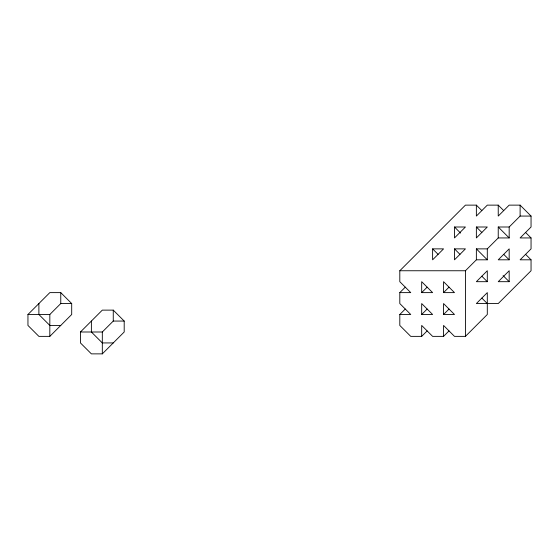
<?xml version="1.0" encoding="UTF-8"?>
<svg xmlns="http://www.w3.org/2000/svg" width="559" height="559" viewBox="0 0 559 559"><rect width="100%" height="100%" fill="white"/><g stroke="black" fill="none" stroke-linecap="round" stroke-linejoin="round"><path stroke-width="0.84" d="M27.95 314.5L49.821 292.623L60.763 292.623L71.699 303.558L71.699 314.5L49.821 336.371L38.885 336.371L27.95 325.436L27.95 314.5L49.821 314.5L60.763 303.558L71.699 303.558M80.447 331.997L102.318 310.126L113.26 310.126L124.196 321.062L124.196 331.997L102.318 353.868L91.383 353.868L80.447 342.933L80.447 331.997L102.318 331.997L113.26 321.062L113.26 310.126M427.146 330.907L421.682 336.371L410.746 336.371L399.804 325.436L399.804 314.5L410.746 314.5L399.804 303.558L399.804 292.623L410.746 292.623L399.804 281.687L399.804 270.752L465.43 205.132L476.366 205.132L481.837 210.596M399.804 292.623L405.275 287.158M399.804 314.5L405.275 309.029M421.682 292.623L421.682 281.687L432.617 292.623L421.682 292.623L427.146 287.158M421.682 314.5L421.682 303.558L432.617 314.5L421.682 314.5L427.146 309.029M443.553 292.623L443.553 281.687L454.488 292.623L443.553 292.623L449.024 287.158M399.804 270.752L465.43 270.752L476.366 259.816L487.301 259.816L487.301 248.874L498.237 237.938L509.179 237.938L509.179 227.003L520.115 216.067L531.05 216.067L531.05 227.003L520.115 237.938L531.05 237.938L531.05 248.874L520.115 259.816L531.05 259.816L531.05 270.752L498.237 303.558L476.366 303.558L487.301 292.623L487.301 314.5L465.43 336.371L454.488 336.371L443.553 325.436L443.553 336.371L432.617 336.371L421.682 325.436L421.682 336.371M443.553 314.5L443.553 303.558L454.488 314.5L443.553 314.5L449.024 309.029M443.553 336.371L449.024 330.907M503.708 210.596L498.237 205.132L487.301 205.132L476.366 216.067L476.366 205.132M531.05 216.067L520.115 205.132L509.179 205.132L498.237 216.067L498.237 205.132M454.488 227.003L465.43 227.003L454.488 237.938L454.488 227.003L460.567 233.082M476.366 227.003L487.301 227.003L476.366 237.938L476.366 227.003L481.837 232.474M498.237 237.938L498.237 227.003L509.179 227.003M432.617 248.874L443.553 248.874L432.617 259.816L432.617 248.874L438.088 254.345M454.488 248.874L465.43 248.874L454.488 259.816L454.488 248.874L459.959 254.345M476.366 259.816L476.366 248.874L487.301 248.874M509.179 259.816L498.237 259.816L509.179 248.874L509.179 259.816L503.708 254.345M487.301 281.687L476.366 281.687L487.301 270.752L487.301 281.687L481.837 276.216M509.179 281.687L498.237 281.687L509.179 270.752L509.179 281.687L503.1 275.608M113.26 321.062L124.196 321.062M60.763 325.436L49.821 325.436L38.885 314.5L38.885 303.558M113.26 342.933L102.318 342.933L91.383 331.997L91.383 321.062M525.579 232.474L531.05 237.938M498.237 227.003L509.179 237.938M525.579 254.345L531.05 259.816M476.366 248.874L487.301 259.816M481.837 298.094L487.301 303.558M520.115 205.132L520.115 216.067M465.43 270.752L465.43 336.371M102.318 331.997L102.318 353.868M60.763 292.623L60.763 303.558M49.821 314.5L49.821 336.371"/></g></svg>
